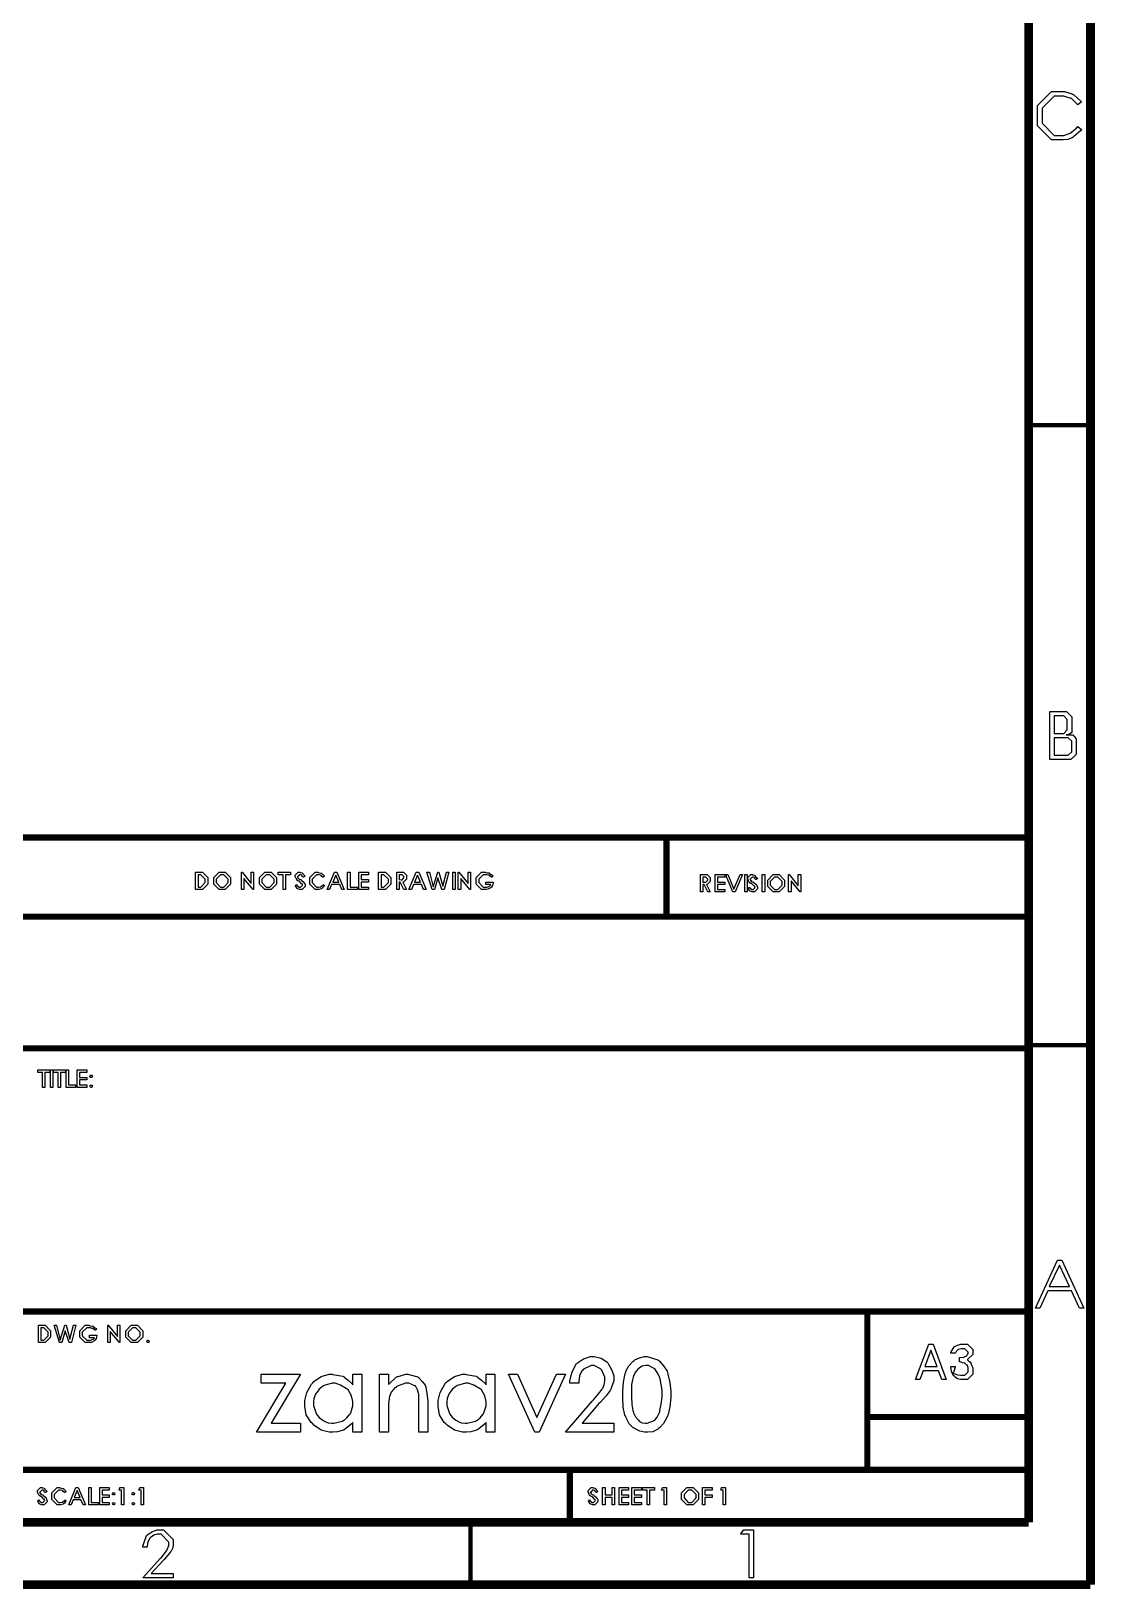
# Model space of a CAD drawing. Extents: x 0.6 to 16.4, y 0.2 to 11.5.
# Drawn here: x 12.975 to 16.351, y 0.182 to 5.128 of the extents above; entities that cross this region are included whole.
import ezdxf

# ---------------------------------------------------------------- set-up
doc = ezdxf.new("R2010")
doc.units = 0
doc.layers.get('0').update_dxf_attribs({"linetype": 'CONTINUOUS'})

msp = doc.modelspace()

# ---------------------------------------------------------------- linework, layer by layer
at = {"color": 254}
for points, const_width in [([(16.3375, 11.4958), (16.3375, 0.195856)], 0.027556), ([(16.1417, 11.2986), (16.1417, 0.393067)], 0.027556), ([(16.1417, 3.87776), (16.3375, 3.87776)], 0.013778), ([(9.05414, 2.56803), (16.1417, 2.56803)], 0.019681), ([(14.9917, 2.31668), (14.9917, 2.56803)], 0.019681), ([(16.1417, 2.31668), (12.9444, 2.31668)], 0.019681), ([(16.1417, 1.8986), (9.05414, 1.8986)], 0.019681), ([(16.1417, 1.90831), (16.3375, 1.90831)], 0.013778), ([(11.2042, 1.0625), (16.1417, 1.0625)], 0.019681), ([(15.6292, 0.559733), (15.6292, 1.0625)], 0.019681), ([(16.1417, 0.727756), (15.6292, 0.727756)], 0.019681), ([(9.05414, 0.559733), (16.1417, 0.559733)], 0.019681), ([(14.6847, 0.393067), (14.6847, 0.559733)], 0.019681), ([(16.1417, 0.393067), (0.786133, 0.393067)], 0.027556), ([(14.3694, 0.393067), (14.3694, 0.195856)], 0.013778), ([(16.3375, 0.195856), (0.590278, 0.195856)], 0.027556)]:
    msp.add_lwpolyline(points, dxfattribs=dict(at, const_width=const_width))
at = {"color": 0}
for points in [[(16.3086, 4.90386), (16.2969, 4.89475), (16.2951, 4.89703), (16.2767, 4.91422), (16.2746, 4.91536), (16.2717, 4.91601), (16.2524, 4.92253), (16.2458, 4.92253), (16.2225, 4.92253), (16.1836, 4.88368), (16.1836, 4.85981), (16.1836, 4.83637), (16.2225, 4.79753), (16.2468, 4.79753), (16.2533, 4.79753), (16.2733, 4.80447), (16.2935, 4.82069), (16.2969, 4.82531), (16.3086, 4.8164), (16.3068, 4.81342), (16.2847, 4.79357), (16.2821, 4.7921), (16.2793, 4.78999), (16.2651, 4.78472), (16.2511, 4.78364), (16.2465, 4.78364), (16.2142, 4.78364), (16.1697, 4.82813), (16.1697, 4.86089), (16.1697, 4.89193), (16.2142, 4.93642), (16.2462, 4.93642), (16.2553, 4.93642), (16.2796, 4.92919), (16.2824, 4.92774), (16.2849, 4.92589), (16.3068, 4.90647), (16.3086, 4.90386)], [(16.2083, 2.96789), (16.2349, 2.96789), (16.2611, 2.96789), (16.2778, 2.95117), (16.2778, 2.92774), (16.2778, 2.90126), (16.2681, 2.89344), (16.2607, 2.89344), (16.2819, 2.89344), (16.2917, 2.88172), (16.2917, 2.85633), (16.2917, 2.83182), (16.275, 2.81511), (16.2465, 2.81511), (16.2083, 2.81511), (16.2083, 2.96789)], [(16.2222, 2.954), (16.2222, 2.89844), (16.2299, 2.89844), (16.2529, 2.89844), (16.2639, 2.9095), (16.2639, 2.9286), (16.2639, 2.94293), (16.2529, 2.954), (16.2375, 2.954), (16.2222, 2.954)], [(16.2222, 2.88456), (16.2222, 2.829), (16.2396, 2.829), (16.2668, 2.829), (16.2778, 2.84006), (16.2778, 2.85613), (16.2778, 2.87349), (16.2668, 2.88456), (16.2297, 2.88456), (16.2222, 2.88456)], [(13.4967, 2.40278), (13.4967, 2.4579), (13.506, 2.4579), (13.5182, 2.4579), (13.5351, 2.44054), (13.5351, 2.42947), (13.5351, 2.42014), (13.5182, 2.40278), (13.5112, 2.40278), (13.4967, 2.40278)], [(13.5043, 2.4106), (13.5084, 2.4106), (13.5136, 2.4106), (13.5275, 2.42469), (13.5275, 2.42969), (13.5275, 2.43576), (13.5136, 2.44988), (13.5069, 2.44988), (13.5043, 2.44988), (13.5043, 2.4106)], [(13.5806, 2.4579), (13.591, 2.4579), (13.6079, 2.44054), (13.6079, 2.43033), (13.6079, 2.42014), (13.591, 2.40278), (13.581, 2.40278), (13.571, 2.40278), (13.5541, 2.42014), (13.5541, 2.43012), (13.5541, 2.44054), (13.571, 2.4579), (13.5806, 2.4579)], [(13.5808, 2.44988), (13.5756, 2.44988), (13.5617, 2.43576), (13.5617, 2.43012), (13.5617, 2.42469), (13.5756, 2.4106), (13.5808, 2.4106), (13.5864, 2.4106), (13.6003, 2.42469), (13.6003, 2.43033), (13.6003, 2.43576), (13.5864, 2.44988), (13.5808, 2.44988)], [(13.6425, 2.40278), (13.6425, 2.4579), (13.644, 2.4579), (13.6733, 2.4221), (13.6733, 2.4579), (13.6809, 2.4579), (13.6809, 2.40278), (13.6792, 2.40278), (13.6501, 2.43815), (13.6501, 2.40278), (13.6425, 2.40278)], [(13.7261, 2.4579), (13.7365, 2.4579), (13.7535, 2.44054), (13.7535, 2.43033), (13.7535, 2.42014), (13.7365, 2.40278), (13.7266, 2.40278), (13.7166, 2.40278), (13.6997, 2.42014), (13.6997, 2.43012), (13.6997, 2.44054), (13.7166, 2.4579), (13.7261, 2.4579)], [(13.7263, 2.44988), (13.7211, 2.44988), (13.7073, 2.43576), (13.7073, 2.43012), (13.7073, 2.42469), (13.7211, 2.4106), (13.7263, 2.4106), (13.732, 2.4106), (13.7459, 2.42469), (13.7459, 2.43033), (13.7459, 2.43576), (13.732, 2.44988), (13.7263, 2.44988)], [(13.7589, 2.44988), (13.7589, 2.4579), (13.7975, 2.4579), (13.7975, 2.44988), (13.7821, 2.44988), (13.7821, 2.40278), (13.7743, 2.40278), (13.7743, 2.44988), (13.7589, 2.44988)], [(13.8132, 2.41558), (13.8179, 2.4184), (13.8183, 2.41699), (13.8253, 2.4106), (13.8277, 2.4106), (13.8301, 2.4106), (13.8364, 2.41689), (13.8364, 2.4171), (13.8356, 2.41737), (13.8347, 2.42051), (13.8344, 2.42079), (13.8333, 2.42106), (13.826, 2.42904), (13.8249, 2.4299), (13.8232, 2.42974), (13.8177, 2.43272), (13.8165, 2.43713), (13.8162, 2.4375), (13.8154, 2.43756), (13.8132, 2.44358), (13.8132, 2.44553), (13.8132, 2.44835), (13.8225, 2.4579), (13.8279, 2.4579), (13.8286, 2.45682), (13.8353, 2.45557), (13.8359, 2.45508), (13.8358, 2.45394), (13.8388, 2.45008), (13.8433, 2.44672), (13.844, 2.44553), (13.8394, 2.44206), (13.8383, 2.44194), (13.8348, 2.44461), (13.8342, 2.44814), (13.8338, 2.44835), (13.8328, 2.44829), (13.8298, 2.44988), (13.8288, 2.44988), (13.827, 2.44988), (13.821, 2.44358), (13.821, 2.44401), (13.8206, 2.44331), (13.8202, 2.44081), (13.8216, 2.44108), (13.8216, 2.44097), (13.8213, 2.44049), (13.8216, 2.43826), (13.8241, 2.43826), (13.8244, 2.43793), (13.8242, 2.43778), (13.8253, 2.43549), (13.8304, 2.43419), (13.8314, 2.4336), (13.8323, 2.43251), (13.8409, 2.42512), (13.8414, 2.42449), (13.8417, 2.42324), (13.844, 2.41851), (13.844, 2.41689), (13.844, 2.41233), (13.8346, 2.40278), (13.829, 2.40278), (13.8268, 2.40278), (13.821, 2.40517), (13.8203, 2.4056), (13.8191, 2.40588), (13.8137, 2.41444), (13.8132, 2.41558)], [(13.9056, 2.44532), (13.9013, 2.44206), (13.9004, 2.44185), (13.8971, 2.44407), (13.895, 2.4476), (13.8943, 2.44792), (13.8936, 2.44797), (13.8878, 2.44988), (13.8858, 2.44988), (13.8809, 2.44988), (13.867, 2.43576), (13.867, 2.43033), (13.867, 2.42469), (13.8809, 2.4106), (13.8861, 2.4106), (13.887, 2.40994), (13.8935, 2.41157), (13.9001, 2.4171), (13.9013, 2.4184), (13.9056, 2.41515), (13.9043, 2.41347), (13.9, 2.40826), (13.8976, 2.40636), (13.8967, 2.40582), (13.8956, 2.40506), (13.8876, 2.40278), (13.885, 2.40278), (13.8763, 2.40278), (13.8594, 2.42014), (13.8594, 2.43056), (13.8594, 2.44054), (13.8763, 2.4579), (13.8848, 2.4579), (13.8854, 2.45688), (13.8904, 2.4554), (13.8958, 2.45518), (13.8967, 2.45464), (13.8974, 2.45329), (13.905, 2.44635), (13.9056, 2.44532)], [(13.9451, 2.4579), (13.9683, 2.40278), (13.9608, 2.40278), (13.954, 2.4184), (13.9285, 2.4184), (13.9219, 2.40278), (13.9143, 2.40278), (13.9375, 2.4579), (13.9451, 2.4579)], [(13.9413, 2.44879), (13.9319, 2.42643), (13.9508, 2.42643), (13.9413, 2.44879)], [(13.9793, 2.4579), (13.9868, 2.4579), (13.9868, 2.4106), (14.0101, 2.4106), (14.0101, 2.40278), (13.9793, 2.40278), (13.9793, 2.4579)], [(14.0149, 2.4579), (14.0457, 2.4579), (14.0457, 2.44988), (14.0225, 2.44988), (14.0225, 2.43425), (14.0457, 2.43425), (14.0457, 2.42643), (14.0225, 2.42643), (14.0225, 2.4106), (14.0457, 2.4106), (14.0457, 2.40278), (14.0149, 2.40278), (14.0149, 2.4579)], [(14.0776, 2.40278), (14.0776, 2.4579), (14.0869, 2.4579), (14.0992, 2.4579), (14.1161, 2.44054), (14.1161, 2.42947), (14.1161, 2.42014), (14.0992, 2.40278), (14.0922, 2.40278), (14.0776, 2.40278)], [(14.0853, 2.4106), (14.0893, 2.4106), (14.0946, 2.4106), (14.1085, 2.42469), (14.1085, 2.42969), (14.1085, 2.43576), (14.0946, 2.44988), (14.0878, 2.44988), (14.0853, 2.44988), (14.0853, 2.4106)], [(14.135, 2.4579), (14.1449, 2.4579), (14.1565, 2.4579), (14.1658, 2.44835), (14.1658, 2.44228), (14.1658, 2.43576), (14.1565, 2.42643), (14.1542, 2.42643), (14.1658, 2.40278), (14.1581, 2.40278), (14.1465, 2.42643), (14.1426, 2.42643), (14.1426, 2.40278), (14.135, 2.40278), (14.135, 2.4579)], [(14.1426, 2.44988), (14.1426, 2.43425), (14.1489, 2.43403), (14.1519, 2.43403), (14.1581, 2.44032), (14.1581, 2.44228), (14.1581, 2.44358), (14.1519, 2.44988), (14.1489, 2.44988), (14.1426, 2.44988)], [(14.2049, 2.4579), (14.2281, 2.40278), (14.2206, 2.40278), (14.2138, 2.4184), (14.1882, 2.4184), (14.1817, 2.40278), (14.174, 2.40278), (14.1972, 2.4579), (14.2049, 2.4579)], [(14.201, 2.44879), (14.1917, 2.42643), (14.2106, 2.42643), (14.201, 2.44879)], [(14.2311, 2.4579), (14.239, 2.4579), (14.2506, 2.41103), (14.2654, 2.4579), (14.2692, 2.4579), (14.2813, 2.41363), (14.2928, 2.4579), (14.3006, 2.4579), (14.2862, 2.40278), (14.2787, 2.40278), (14.2658, 2.43989), (14.2554, 2.40278), (14.2479, 2.40278), (14.2311, 2.4579)], [(14.3131, 2.4579), (14.3207, 2.4579), (14.3207, 2.40278), (14.3131, 2.40278), (14.3131, 2.4579)], [(14.3306, 2.40278), (14.3306, 2.4579), (14.3321, 2.4579), (14.3614, 2.4221), (14.3614, 2.4579), (14.3689, 2.4579), (14.3689, 2.40278), (14.3672, 2.40278), (14.3381, 2.43815), (14.3381, 2.40278), (14.3306, 2.40278)], [(14.4415, 2.44618), (14.4374, 2.44206), (14.4364, 2.44179), (14.4286, 2.4476), (14.4278, 2.44792), (14.4264, 2.44797), (14.4201, 2.44988), (14.4181, 2.44988), (14.4092, 2.44988), (14.3953, 2.43576), (14.3953, 2.43056), (14.3953, 2.42469), (14.4092, 2.4106), (14.4162, 2.4106), (14.4167, 2.40994), (14.4215, 2.41015), (14.4272, 2.41243), (14.4281, 2.41276), (14.4281, 2.41265), (14.4311, 2.41411), (14.4337, 2.41786), (14.4339, 2.4184), (14.4185, 2.4184), (14.4185, 2.42643), (14.4415, 2.42643), (14.441, 2.42383), (14.4389, 2.41547), (14.4357, 2.41015), (14.4346, 2.40907), (14.4322, 2.4075), (14.4247, 2.4036), (14.4182, 2.40278), (14.4161, 2.40278), (14.4046, 2.40278), (14.3876, 2.42014), (14.3876, 2.43033), (14.3876, 2.44054), (14.4046, 2.4579), (14.4169, 2.4579), (14.4172, 2.45697), (14.4224, 2.45551), (14.4288, 2.45557), (14.4297, 2.45508), (14.43, 2.45372), (14.4346, 2.45014), (14.4404, 2.44721), (14.4415, 2.44618)], [(15.0993, 2.45008), (15.109, 2.45008), (15.1208, 2.45008), (15.1299, 2.44054), (15.1299, 2.43446), (15.1299, 2.42796), (15.1208, 2.41863), (15.1183, 2.41863), (15.1299, 2.39497), (15.1222, 2.39497), (15.1108, 2.41863), (15.1069, 2.41863), (15.1069, 2.39497), (15.0993, 2.39497), (15.0993, 2.45008)], [(15.1069, 2.44206), (15.1069, 2.42643), (15.1132, 2.42622), (15.1163, 2.42622), (15.1222, 2.43251), (15.1222, 2.43446), (15.1222, 2.43576), (15.1163, 2.44206), (15.1133, 2.44206), (15.1069, 2.44206)], [(15.1457, 2.45008), (15.1762, 2.45008), (15.1762, 2.44206), (15.1533, 2.44206), (15.1533, 2.42643), (15.1762, 2.42643), (15.1762, 2.41863), (15.1533, 2.41863), (15.1533, 2.40278), (15.1762, 2.40278), (15.1762, 2.39497), (15.1457, 2.39497), (15.1457, 2.45008)], [(15.179, 2.45008), (15.1867, 2.45008), (15.2057, 2.40365), (15.225, 2.45008), (15.2324, 2.45008), (15.2096, 2.39497), (15.2021, 2.39497), (15.179, 2.45008)], [(15.2403, 2.45008), (15.2479, 2.45008), (15.2479, 2.39497), (15.2403, 2.39497), (15.2403, 2.45008)], [(15.25, 2.40776), (15.2547, 2.4106), (15.255, 2.40918), (15.2619, 2.40278), (15.2643, 2.40278), (15.2668, 2.40278), (15.2729, 2.40907), (15.2729, 2.40929), (15.2722, 2.40956), (15.2714, 2.41271), (15.271, 2.41297), (15.27, 2.41325), (15.2626, 2.42122), (15.2614, 2.4221), (15.2597, 2.42193), (15.2544, 2.42492), (15.2532, 2.42931), (15.2529, 2.42969), (15.2522, 2.42974), (15.25, 2.43576), (15.25, 2.43772), (15.25, 2.44054), (15.259, 2.45008), (15.2647, 2.45008), (15.2653, 2.449), (15.2718, 2.44775), (15.2725, 2.44726), (15.2724, 2.44607), (15.2753, 2.44228), (15.2799, 2.43892), (15.2806, 2.43772), (15.276, 2.43425), (15.2749, 2.43414), (15.2714, 2.43679), (15.2707, 2.44032), (15.2703, 2.44054), (15.2694, 2.44049), (15.2664, 2.44206), (15.2654, 2.44206), (15.2636, 2.44206), (15.2575, 2.43576), (15.2575, 2.43619), (15.2572, 2.43549), (15.2567, 2.433), (15.2582, 2.43326), (15.2582, 2.43317), (15.2579, 2.43267), (15.2583, 2.43044), (15.2607, 2.43044), (15.261, 2.43012), (15.2608, 2.42996), (15.2619, 2.42768), (15.2671, 2.42638), (15.2682, 2.42578), (15.269, 2.42469), (15.2775, 2.41732), (15.2779, 2.41667), (15.2783, 2.41542), (15.2806, 2.41069), (15.2806, 2.40907), (15.2806, 2.40451), (15.2713, 2.39497), (15.2658, 2.39497), (15.2636, 2.39497), (15.2578, 2.39735), (15.2571, 2.39779), (15.2558, 2.39806), (15.2506, 2.40662), (15.25, 2.40776)], [(15.2957, 2.45008), (15.3032, 2.45008), (15.3032, 2.39497), (15.2957, 2.39497), (15.2957, 2.45008)], [(15.3393, 2.45008), (15.3496, 2.45008), (15.3663, 2.43272), (15.3663, 2.42253), (15.3663, 2.41233), (15.3496, 2.39497), (15.3397, 2.39497), (15.3299, 2.39497), (15.3129, 2.41233), (15.3129, 2.42231), (15.3129, 2.43272), (15.3299, 2.45008), (15.3393, 2.45008)], [(15.3396, 2.44206), (15.3343, 2.44206), (15.3204, 2.42796), (15.3204, 2.42231), (15.3204, 2.41689), (15.3343, 2.40278), (15.3396, 2.40278), (15.345, 2.40278), (15.3586, 2.41689), (15.3586, 2.42253), (15.3586, 2.42796), (15.345, 2.44206), (15.3396, 2.44206)], [(15.3793, 2.39497), (15.3793, 2.45008), (15.3808, 2.45008), (15.41, 2.41428), (15.41, 2.45008), (15.4175, 2.45008), (15.4175, 2.39497), (15.4158, 2.39497), (15.3869, 2.43033), (15.3869, 2.39497), (15.3793, 2.39497)], [(12.9957, 1.82167), (12.9957, 1.82969), (13.0337, 1.82969), (13.0337, 1.82167), (13.0185, 1.82167), (13.0185, 1.77458), (13.0109, 1.77458), (13.0109, 1.82167), (12.9957, 1.82167)], [(13.0357, 1.82969), (13.0433, 1.82969), (13.0433, 1.77458), (13.0357, 1.77458), (13.0357, 1.82969)], [(13.0454, 1.82167), (13.0454, 1.82969), (13.0833, 1.82969), (13.0833, 1.82167), (13.0681, 1.82167), (13.0681, 1.77458), (13.0605, 1.77458), (13.0605, 1.82167), (13.0454, 1.82167)], [(13.0854, 1.82969), (13.093, 1.82969), (13.093, 1.78239), (13.1158, 1.78239), (13.1158, 1.77458), (13.0854, 1.77458), (13.0854, 1.82969)], [(13.1206, 1.82969), (13.1509, 1.82969), (13.1509, 1.82167), (13.1282, 1.82167), (13.1282, 1.80604), (13.1509, 1.80604), (13.1509, 1.79824), (13.1282, 1.79824), (13.1282, 1.78239), (13.1509, 1.78239), (13.1509, 1.77458), (13.1206, 1.77458), (13.1206, 1.82969)], [(13.1653, 1.81386), (13.165, 1.81358), (13.1652, 1.81213), (13.1676, 1.81278), (13.1679, 1.81256), (13.1679, 1.8119), (13.1689, 1.81044), (13.1689, 1.80994), (13.1688, 1.80925), (13.168, 1.80735), (13.1679, 1.80713), (13.1677, 1.80669), (13.1658, 1.80604), (13.1653, 1.80604), (13.1645, 1.80587), (13.1622, 1.80587), (13.1625, 1.80701), (13.1624, 1.80713), (13.162, 1.80707), (13.1605, 1.80789), (13.1613, 1.80946), (13.1613, 1.80994), (13.1612, 1.80994), (13.1606, 1.81044), (13.1622, 1.81239), (13.1624, 1.81256), (13.1624, 1.81256), (13.1625, 1.81228), (13.1646, 1.81386), (13.1653, 1.81386)], [(13.1653, 1.78239), (13.1651, 1.78228), (13.1652, 1.78108), (13.1676, 1.78131), (13.1679, 1.78108), (13.168, 1.78043), (13.1689, 1.77897), (13.1689, 1.77849), (13.1688, 1.77794), (13.168, 1.77587), (13.1679, 1.77567), (13.1676, 1.77539), (13.1658, 1.77458), (13.1653, 1.77458), (13.1646, 1.77458), (13.1626, 1.7755), (13.1624, 1.77567), (13.1621, 1.77572), (13.1613, 1.77783), (13.1613, 1.77849), (13.1613, 1.77849), (13.1622, 1.78093), (13.1624, 1.78108), (13.1624, 1.78108), (13.1625, 1.78125), (13.1646, 1.78239), (13.1653, 1.78239)], [(16.2465, 1.2258), (16.316, 1.07302), (16.3021, 1.07302), (16.2768, 1.12858), (16.2024, 1.12858), (16.1771, 1.07302), (16.1632, 1.07302), (16.2326, 1.2258), (16.2465, 1.2258)], [(16.2396, 1.21039), (16.2068, 1.14247), (16.2706, 1.14247), (16.2396, 1.21039)], [(12.9979, 0.963976), (12.9979, 1.0191), (13.0074, 1.0191), (13.0196, 1.0191), (13.0365, 1.00174), (13.0365, 0.990668), (13.0365, 0.981338), (13.0196, 0.963976), (13.0126, 0.963976), (12.9979, 0.963976)], [(13.0057, 0.971789), (13.0098, 0.971789), (13.015, 0.971789), (13.0287, 0.985894), (13.0287, 0.990886), (13.0287, 0.996963), (13.015, 1.01107), (13.0083, 1.01107), (13.0057, 1.01107), (13.0057, 0.971789)], [(13.0476, 1.0191), (13.0552, 1.0191), (13.0669, 0.972222), (13.0817, 1.0191), (13.0856, 1.0191), (13.0978, 0.974826), (13.1093, 1.0191), (13.1169, 1.0191), (13.1028, 0.963976), (13.0949, 0.963976), (13.0824, 1.00108), (13.0719, 0.963976), (13.0641, 0.963976), (13.0476, 1.0191)], [(13.1833, 1.00738), (13.1789, 1.00326), (13.1781, 1.00298), (13.1705, 1.00879), (13.1696, 1.00912), (13.1682, 1.00917), (13.1619, 1.01107), (13.1598, 1.01107), (13.1509, 1.01107), (13.137, 0.996963), (13.137, 0.991754), (13.137, 0.985894), (13.1509, 0.971789), (13.1579, 0.971789), (13.1584, 0.971137), (13.1634, 0.971354), (13.169, 0.973633), (13.1698, 0.973958), (13.1698, 0.973904), (13.1727, 0.975315), (13.1753, 0.979058), (13.1755, 0.979601), (13.16, 0.979601), (13.16, 0.987631), (13.1833, 0.987631), (13.1827, 0.985026), (13.1806, 0.976671), (13.1773, 0.971354), (13.1761, 0.970269), (13.1739, 0.968696), (13.1666, 0.964789), (13.16, 0.963976), (13.1579, 0.963976), (13.1464, 0.963976), (13.1292, 0.981338), (13.1292, 0.991536), (13.1292, 1.00174), (13.1464, 1.0191), (13.1587, 1.0191), (13.159, 1.01823), (13.1641, 1.01671), (13.1705, 1.01676), (13.1716, 1.01628), (13.1719, 1.01492), (13.1764, 1.01134), (13.1823, 1.00841), (13.1833, 1.00738)], [(13.2178, 0.963976), (13.2178, 1.0191), (13.2195, 1.0191), (13.2486, 0.98329), (13.2486, 1.0191), (13.2564, 1.0191), (13.2564, 0.963976), (13.2547, 0.963976), (13.2256, 0.999349), (13.2256, 0.963976), (13.2178, 0.963976)], [(13.3015, 1.0191), (13.3119, 1.0191), (13.3288, 1.00174), (13.3288, 0.991536), (13.3288, 0.981338), (13.3119, 0.963976), (13.3019, 0.963976), (13.2919, 0.963976), (13.2748, 0.981338), (13.2748, 0.991319), (13.2748, 1.00174), (13.2919, 1.0191), (13.3015, 1.0191)], [(13.3017, 1.01107), (13.2965, 1.01107), (13.2826, 0.996963), (13.2826, 0.991319), (13.2826, 0.985894), (13.2965, 0.971789), (13.3017, 0.971789), (13.3073, 0.971789), (13.321, 0.985894), (13.321, 0.991536), (13.321, 0.996963), (13.3073, 1.01107), (13.3017, 1.01107)], [(13.3457, 0.971789), (13.3455, 0.971679), (13.3456, 0.970486), (13.348, 0.970703), (13.3482, 0.970486), (13.3484, 0.969835), (13.3496, 0.968371), (13.3496, 0.967882), (13.3494, 0.967339), (13.3485, 0.965278), (13.3482, 0.965061), (13.348, 0.964789), (13.3462, 0.963976), (13.3457, 0.963976), (13.3449, 0.963976), (13.343, 0.964899), (13.3428, 0.965061), (13.3424, 0.965115), (13.3417, 0.967231), (13.3417, 0.967882), (13.3417, 0.967882), (13.3426, 0.970324), (13.3428, 0.970486), (13.3428, 0.970486), (13.343, 0.970649), (13.345, 0.971789), (13.3457, 0.971789)], [(15.8379, 0.958768), (15.8796, 0.846354), (15.8658, 0.846354), (15.8554, 0.874349), (15.8064, 0.874349), (15.796, 0.846354), (15.7824, 0.846354), (15.824, 0.958768), (15.8379, 0.958768)], [(15.831, 0.940321), (15.8117, 0.888456), (15.8503, 0.888456), (15.831, 0.940321)], [(15.9079, 0.930556), (15.894, 0.930556), (15.8946, 0.932781), (15.905, 0.950196), (15.9067, 0.951389), (15.9072, 0.951986), (15.9154, 0.955946), (15.9257, 0.958768), (15.9292, 0.958768), (15.9468, 0.958768), (15.9635, 0.94184), (15.9635, 0.931858), (15.9635, 0.92654), (15.9496, 0.911947), (15.9468, 0.91059), (15.9469, 0.909343), (15.9514, 0.905544), (15.9568, 0.902289), (15.9576, 0.901258), (15.9579, 0.898708), (15.961, 0.890408), (15.9635, 0.883897), (15.9635, 0.881728), (15.9635, 0.863282), (15.9468, 0.846354), (15.9281, 0.846354), (15.9249, 0.846354), (15.915, 0.849012), (15.9072, 0.855251), (15.9057, 0.856987), (15.9033, 0.85791), (15.8968, 0.868978), (15.8944, 0.885037), (15.894, 0.888456), (15.9079, 0.888456), (15.9082, 0.886068), (15.9021, 0.869303), (15.9006, 0.868272), (15.9032, 0.866319), (15.9162, 0.861436), (15.9253, 0.86046), (15.9283, 0.86046), (15.9385, 0.86046), (15.9496, 0.871528), (15.9496, 0.881511), (15.9496, 0.884169), (15.9469, 0.891331), (15.9464, 0.892144), (15.945, 0.892632), (15.939, 0.899143), (15.9381, 0.899522), (15.9369, 0.898981), (15.9311, 0.900065), (15.9236, 0.902453), (15.9218, 0.902561), (15.9218, 0.916667), (15.9232, 0.916613), (15.9357, 0.918294), (15.9368, 0.918619), (15.9378, 0.918782), (15.946, 0.92334), (15.9465, 0.923828), (15.9465, 0.923828), (15.9474, 0.926161), (15.9496, 0.929633), (15.9496, 0.930772), (15.9496, 0.933594), (15.9385, 0.944661), (15.9292, 0.944661), (15.9274, 0.944607), (15.9176, 0.941949), (15.9168, 0.941407), (15.9153, 0.94005), (15.9108, 0.93571), (15.9085, 0.931858), (15.9079, 0.930556)], [(14.7128, 0.835124), (14.685, 0.835124), (14.6851, 0.841092), (14.6907, 0.868544), (14.7029, 0.892144), (14.7062, 0.896104), (14.709, 0.899414), (14.7283, 0.912978), (14.7499, 0.919976), (14.7571, 0.919976), (14.7618, 0.91965), (14.7838, 0.914387), (14.8024, 0.903157), (14.8054, 0.899794), (14.8078, 0.895454), (14.8181, 0.876247), (14.8239, 0.858128), (14.8239, 0.852051), (14.8239, 0.843044), (14.816, 0.818847), (14.8143, 0.816026), (14.8124, 0.812283), (14.7996, 0.79476), (14.7817, 0.775228), (14.7771, 0.770454), (14.7235, 0.707736), (14.8239, 0.707736), (14.8239, 0.679525), (14.6711, 0.679525), (14.7551, 0.777615), (14.7593, 0.782118), (14.7761, 0.801324), (14.7869, 0.816026), (14.7883, 0.818197), (14.789, 0.819336), (14.7933, 0.830296), (14.7961, 0.842393), (14.7961, 0.846408), (14.7961, 0.854383), (14.7864, 0.876085), (14.7844, 0.87831), (14.7822, 0.880208), (14.7624, 0.891764), (14.7557, 0.891764), (14.7526, 0.891439), (14.7282, 0.879286), (14.7263, 0.87679), (14.7232, 0.874132), (14.7153, 0.858669), (14.7131, 0.839626), (14.7128, 0.835124)], [(14.8524, 0.79975), (14.8524, 0.809517), (14.8547, 0.838813), (14.8603, 0.865722), (14.8619, 0.869846), (14.8626, 0.873156), (14.8722, 0.890354), (14.886, 0.905111), (14.8889, 0.907172), (14.891, 0.908854), (14.906, 0.916124), (14.9221, 0.919976), (14.9275, 0.919976), (14.9306, 0.91965), (14.964, 0.909343), (14.9669, 0.907172), (14.9696, 0.904622), (14.9822, 0.890462), (14.9931, 0.872885), (14.9947, 0.868544), (14.9961, 0.863607), (15.0021, 0.837511), (15.0051, 0.80919), (15.0051, 0.79975), (15.0051, 0.789768), (15.0025, 0.759819), (14.9967, 0.735243), (14.995, 0.730957), (14.9929, 0.725911), (14.9825, 0.707465), (14.9701, 0.694715), (14.9672, 0.692546), (14.9639, 0.68929), (14.9479, 0.681153), (14.9325, 0.679525), (14.9275, 0.679525), (14.9222, 0.679525), (14.9064, 0.682671), (14.8917, 0.69005), (14.8889, 0.692111), (14.8853, 0.693197), (14.8725, 0.706218), (14.8636, 0.725532), (14.8619, 0.729656), (14.8596, 0.733128), (14.8536, 0.758626), (14.8524, 0.789497), (14.8524, 0.79975)], [(14.8801, 0.79975), (14.8801, 0.791558), (14.8817, 0.766982), (14.885, 0.748372), (14.886, 0.745281), (14.8865, 0.741374), (14.8926, 0.72781), (14.9017, 0.718913), (14.9036, 0.717285), (14.9047, 0.714899), (14.9144, 0.708876), (14.9249, 0.707736), (14.9283, 0.707736), (14.93, 0.707736), (14.9507, 0.715549), (14.9526, 0.717068), (14.9543, 0.717828), (14.9624, 0.727485), (14.969, 0.741971), (14.97, 0.745063), (14.9707, 0.747993), (14.9747, 0.768772), (14.9774, 0.792046), (14.9774, 0.79975), (14.9774, 0.812879), (14.9719, 0.848904), (14.9708, 0.852268), (14.9692, 0.855197), (14.9621, 0.869194), (14.9546, 0.880643), (14.9526, 0.882215), (14.9504, 0.883137), (14.9339, 0.891764), (14.9283, 0.891764), (14.9256, 0.891439), (14.9147, 0.888889), (14.9056, 0.883843), (14.9036, 0.882215), (14.9008, 0.879937), (14.8922, 0.869412), (14.8869, 0.857314), (14.886, 0.854221), (14.8846, 0.850532), (14.8808, 0.830513), (14.8801, 0.807454), (14.8801, 0.79975)], [(13.7043, 0.863336), (13.8293, 0.863336), (13.7366, 0.707736), (13.8293, 0.707736), (13.8293, 0.679525), (13.6904, 0.679525), (13.783, 0.835124), (13.7043, 0.835124), (13.7043, 0.863336)], [(14.0239, 0.863336), (14.0239, 0.679525), (13.9961, 0.679525), (13.9961, 0.710558), (13.9937, 0.707357), (13.9685, 0.687175), (13.9657, 0.686035), (13.9619, 0.684407), (13.9467, 0.680339), (13.9335, 0.679525), (13.929, 0.679525), (13.9207, 0.679525), (13.8957, 0.686253), (13.8724, 0.701986), (13.8683, 0.706435), (13.8632, 0.709853), (13.8481, 0.734646), (13.8433, 0.762642), (13.8433, 0.771972), (13.8433, 0.780436), (13.8496, 0.805826), (13.8643, 0.831976), (13.8685, 0.836426), (13.8717, 0.840603), (13.895, 0.856119), (13.921, 0.863336), (13.9297, 0.863336), (13.9328, 0.863064), (13.964, 0.857368), (13.9668, 0.856174), (13.9685, 0.854221), (13.981, 0.844997), (13.994, 0.833496), (13.9961, 0.83035), (13.9961, 0.863336), (14.0239, 0.863336)], [(14.0807, 0.863336), (14.1085, 0.863336), (14.1085, 0.831218), (14.1106, 0.833225), (14.1344, 0.855306), (14.1371, 0.856392), (14.1396, 0.856717), (14.1635, 0.863336), (14.1714, 0.863336), (14.1739, 0.863064), (14.2024, 0.854872), (14.2049, 0.853136), (14.2061, 0.850911), (14.216, 0.84044), (14.2253, 0.828722), (14.2265, 0.825792), (14.2271, 0.822319), (14.2308, 0.802681), (14.2335, 0.779514), (14.2335, 0.771756), (14.2335, 0.679525), (14.2057, 0.679525), (14.2057, 0.761339), (14.2057, 0.767144), (14.2056, 0.784451), (14.2053, 0.799208), (14.2053, 0.800836), (14.204, 0.802843), (14.2006, 0.814561), (14.196, 0.825032), (14.1942, 0.826443), (14.1922, 0.827257), (14.1731, 0.835124), (14.1667, 0.835124), (14.1632, 0.834907), (14.1344, 0.82411), (14.1319, 0.821886), (14.1285, 0.81939), (14.1178, 0.80664), (14.1124, 0.792372), (14.1115, 0.789117), (14.1107, 0.785969), (14.1089, 0.769532), (14.1085, 0.74924), (14.1085, 0.742458), (14.1085, 0.679525), (14.0807, 0.679525), (14.0807, 0.863336)], [(14.4469, 0.863336), (14.4469, 0.679525), (14.4192, 0.679525), (14.4192, 0.710558), (14.4169, 0.707357), (14.3917, 0.687175), (14.3887, 0.686035), (14.385, 0.684407), (14.3699, 0.680339), (14.3565, 0.679525), (14.3521, 0.679525), (14.3438, 0.679525), (14.3187, 0.686253), (14.2956, 0.701986), (14.2914, 0.706435), (14.2862, 0.709853), (14.2713, 0.734646), (14.2664, 0.762642), (14.2664, 0.771972), (14.2664, 0.780436), (14.2726, 0.805826), (14.2874, 0.831976), (14.2915, 0.836426), (14.2949, 0.840603), (14.3181, 0.856119), (14.344, 0.863336), (14.3528, 0.863336), (14.356, 0.863064), (14.3871, 0.857368), (14.3899, 0.856174), (14.3917, 0.854221), (14.404, 0.844997), (14.4171, 0.833496), (14.4192, 0.83035), (14.4192, 0.863336), (14.4469, 0.863336)], [(14.4899, 0.863336), (14.5181, 0.863336), (14.5801, 0.7264), (14.6422, 0.863336), (14.6704, 0.863336), (14.5871, 0.679525), (14.5732, 0.679525), (14.4899, 0.863336)], [(13.9336, 0.835124), (13.9301, 0.834907), (13.9047, 0.828288), (13.9024, 0.826878), (13.8996, 0.824815), (13.889, 0.81581), (13.881, 0.80599), (13.8796, 0.80344), (13.8774, 0.799914), (13.8721, 0.786458), (13.8711, 0.775444), (13.8711, 0.771756), (13.8711, 0.763781), (13.8782, 0.742404), (13.8796, 0.739854), (13.8803, 0.736925), (13.8886, 0.725749), (13.9001, 0.717611), (13.9025, 0.7162), (13.9047, 0.714085), (13.9171, 0.708768), (13.9294, 0.707736), (13.9336, 0.707736), (13.9358, 0.707736), (13.9625, 0.714789), (13.965, 0.7162), (13.9667, 0.716906), (13.9769, 0.724989), (13.9867, 0.736436), (13.9881, 0.738769), (13.9889, 0.740886), (13.9961, 0.763564), (13.9961, 0.771104), (13.9961, 0.777126), (13.9915, 0.795139), (13.9811, 0.813639), (13.9781, 0.816678), (13.9742, 0.818739), (13.9567, 0.828993), (13.9393, 0.835124), (13.9336, 0.835124)], [(14.3567, 0.835124), (14.3532, 0.834907), (14.3278, 0.828288), (14.3254, 0.826878), (14.3226, 0.824815), (14.3121, 0.81581), (14.304, 0.80599), (14.3026, 0.80344), (14.3006, 0.799914), (14.2951, 0.786458), (14.2942, 0.775444), (14.2942, 0.771756), (14.2942, 0.763781), (14.3012, 0.742404), (14.3026, 0.739854), (14.3033, 0.736925), (14.3117, 0.725749), (14.3232, 0.717611), (14.3257, 0.7162), (14.3278, 0.714085), (14.3401, 0.708768), (14.3525, 0.707736), (14.3567, 0.707736), (14.3589, 0.707736), (14.3857, 0.714789), (14.3882, 0.7162), (14.3897, 0.716906), (14.4, 0.724989), (14.4097, 0.736436), (14.4111, 0.738769), (14.4119, 0.740886), (14.4192, 0.763564), (14.4192, 0.771104), (14.4192, 0.777126), (14.4146, 0.795139), (14.4042, 0.813639), (14.4011, 0.816678), (14.3974, 0.818739), (14.3797, 0.828993), (14.3624, 0.835124), (14.3567, 0.835124)], [(12.995, 0.461589), (12.9998, 0.46441), (13.0001, 0.462999), (13.0068, 0.456597), (13.0091, 0.456597), (13.0117, 0.456597), (13.0176, 0.46289), (13.0176, 0.463108), (13.0169, 0.463379), (13.0161, 0.466525), (13.0158, 0.466797), (13.0148, 0.467068), (13.0076, 0.475043), (13.0065, 0.475911), (13.0048, 0.475749), (12.9995, 0.478733), (12.9983, 0.483128), (12.998, 0.483507), (12.9973, 0.483561), (12.995, 0.489583), (12.995, 0.491536), (12.995, 0.494358), (13.0041, 0.503907), (13.0096, 0.503907), (13.0101, 0.502821), (13.0167, 0.501574), (13.0174, 0.501085), (13.0173, 0.499946), (13.0201, 0.496094), (13.0245, 0.492731), (13.0252, 0.491536), (13.0206, 0.488064), (13.0196, 0.487956), (13.0162, 0.490614), (13.0156, 0.49414), (13.0152, 0.494358), (13.0143, 0.494303), (13.0113, 0.495876), (13.0104, 0.495876), (13.0085, 0.495876), (13.0026, 0.489583), (13.0026, 0.490018), (13.0022, 0.489312), (13.0018, 0.486817), (13.0032, 0.487088), (13.0033, 0.486979), (13.0029, 0.48649), (13.0032, 0.484267), (13.0057, 0.484267), (13.0061, 0.483942), (13.0059, 0.483778), (13.0068, 0.4815), (13.012, 0.480197), (13.013, 0.479601), (13.0138, 0.478515), (13.0221, 0.471138), (13.0226, 0.470486), (13.0221, 0.469618), (13.0228, 0.465767), (13.0252, 0.46365), (13.0252, 0.46289), (13.0252, 0.458333), (13.0161, 0.448785), (13.0106, 0.448785), (13.0085, 0.448785), (13.0026, 0.451172), (13.002, 0.451606), (13.0008, 0.451878), (12.9956, 0.460449), (12.995, 0.461589)], [(13.0853, 0.491319), (13.0812, 0.488064), (13.0804, 0.487847), (13.0772, 0.490072), (13.0751, 0.493599), (13.0745, 0.493924), (13.0738, 0.493978), (13.0679, 0.495876), (13.066, 0.495876), (13.0612, 0.495876), (13.0478, 0.481771), (13.0478, 0.476346), (13.0478, 0.470703), (13.0612, 0.456597), (13.0663, 0.456597), (13.0672, 0.455946), (13.0737, 0.457574), (13.0802, 0.463108), (13.0812, 0.46441), (13.0853, 0.461154), (13.0841, 0.459418), (13.0802, 0.454264), (13.0778, 0.452365), (13.0769, 0.451824), (13.0758, 0.451064), (13.0678, 0.448785), (13.0652, 0.448785), (13.0567, 0.448785), (13.0402, 0.466146), (13.0402, 0.476563), (13.0402, 0.486546), (13.0567, 0.503907), (13.0652, 0.503907), (13.0658, 0.502875), (13.0707, 0.501411), (13.076, 0.501193), (13.0769, 0.500651), (13.0775, 0.499294), (13.0848, 0.49235), (13.0853, 0.491319)], [(13.1241, 0.503907), (13.1467, 0.448785), (13.1393, 0.448785), (13.1328, 0.46441), (13.1079, 0.46441), (13.1013, 0.448785), (13.094, 0.448785), (13.1165, 0.503907), (13.1241, 0.503907)], [(13.1204, 0.494792), (13.1111, 0.472439), (13.1298, 0.472439), (13.1204, 0.494792)], [(13.1574, 0.503907), (13.165, 0.503907), (13.165, 0.456597), (13.1876, 0.456597), (13.1876, 0.448785), (13.1574, 0.448785), (13.1574, 0.503907)], [(13.1923, 0.503907), (13.2225, 0.503907), (13.2225, 0.495876), (13.1999, 0.495876), (13.1999, 0.480251), (13.2225, 0.480251), (13.2225, 0.472439), (13.1999, 0.472439), (13.1999, 0.456597), (13.2225, 0.456597), (13.2225, 0.448785), (13.1923, 0.448785), (13.1923, 0.503907)], [(13.2565, 0.503907), (13.2687, 0.503907), (13.2687, 0.448785), (13.2613, 0.448785), (13.2613, 0.495876), (13.2537, 0.495876), (13.2565, 0.503907)], [(13.3192, 0.503907), (13.3314, 0.503907), (13.3314, 0.448785), (13.324, 0.448785), (13.324, 0.495876), (13.3164, 0.495876), (13.3192, 0.503907)], [(14.7432, 0.461589), (14.7481, 0.46441), (14.7483, 0.462999), (14.7553, 0.456597), (14.7575, 0.456597), (14.7599, 0.456597), (14.766, 0.46289), (14.766, 0.463108), (14.7653, 0.463379), (14.7644, 0.466525), (14.764, 0.466797), (14.7631, 0.467068), (14.7558, 0.475043), (14.7547, 0.475911), (14.7531, 0.475749), (14.7476, 0.478733), (14.7465, 0.483128), (14.7462, 0.483507), (14.7456, 0.483561), (14.7432, 0.489583), (14.7432, 0.491536), (14.7432, 0.494358), (14.7524, 0.503907), (14.7578, 0.503907), (14.7585, 0.502821), (14.7651, 0.501574), (14.7658, 0.501085), (14.7657, 0.499946), (14.7685, 0.496094), (14.7729, 0.492731), (14.7736, 0.491536), (14.7693, 0.488064), (14.7682, 0.487956), (14.7646, 0.490614), (14.764, 0.49414), (14.7636, 0.494358), (14.7626, 0.494303), (14.7596, 0.495876), (14.7586, 0.495876), (14.7569, 0.495876), (14.7508, 0.489583), (14.7508, 0.490018), (14.7504, 0.489312), (14.75, 0.486817), (14.7514, 0.487088), (14.7515, 0.486979), (14.7512, 0.48649), (14.7515, 0.484267), (14.754, 0.484267), (14.7543, 0.483942), (14.754, 0.483778), (14.7551, 0.4815), (14.7603, 0.480197), (14.7613, 0.479601), (14.7621, 0.478515), (14.7706, 0.471138), (14.771, 0.470486), (14.7714, 0.469239), (14.7736, 0.464518), (14.7736, 0.46289), (14.7736, 0.458333), (14.7644, 0.448785), (14.7589, 0.448785), (14.7567, 0.448785), (14.7508, 0.451172), (14.7501, 0.451606), (14.749, 0.451878), (14.7438, 0.460449), (14.7432, 0.461589)], [(14.7888, 0.503907), (14.7964, 0.503907), (14.7964, 0.480251), (14.8192, 0.480251), (14.8192, 0.503907), (14.8269, 0.503907), (14.8269, 0.448785), (14.8192, 0.448785), (14.8192, 0.472439), (14.7964, 0.472439), (14.7964, 0.448785), (14.7888, 0.448785), (14.7888, 0.503907)], [(14.8408, 0.503907), (14.8712, 0.503907), (14.8712, 0.495876), (14.8485, 0.495876), (14.8485, 0.480251), (14.8712, 0.480251), (14.8712, 0.472439), (14.8485, 0.472439), (14.8485, 0.456597), (14.8712, 0.456597), (14.8712, 0.448785), (14.8408, 0.448785), (14.8408, 0.503907)], [(14.8817, 0.503907), (14.9121, 0.503907), (14.9121, 0.495876), (14.8893, 0.495876), (14.8893, 0.480251), (14.9121, 0.480251), (14.9121, 0.472439), (14.8893, 0.472439), (14.8893, 0.456597), (14.9121, 0.456597), (14.9121, 0.448785), (14.8817, 0.448785), (14.8817, 0.503907)], [(14.915, 0.495876), (14.915, 0.503907), (14.9529, 0.503907), (14.9529, 0.495876), (14.9378, 0.495876), (14.9378, 0.448785), (14.9301, 0.448785), (14.9301, 0.495876), (14.915, 0.495876)], [(14.9789, 0.503907), (14.9914, 0.503907), (14.9914, 0.448785), (14.9837, 0.448785), (14.9837, 0.495876), (14.9761, 0.495876), (14.9789, 0.503907)], [(15.0657, 0.503907), (15.0758, 0.503907), (15.0928, 0.486546), (15.0928, 0.476346), (15.0928, 0.466146), (15.0758, 0.448785), (15.0661, 0.448785), (15.0561, 0.448785), (15.0394, 0.466146), (15.0394, 0.476129), (15.0394, 0.486546), (15.0561, 0.503907), (15.0657, 0.503907)], [(15.066, 0.495876), (15.0607, 0.495876), (15.0471, 0.481771), (15.0471, 0.476129), (15.0471, 0.470703), (15.0607, 0.456597), (15.066, 0.456597), (15.0715, 0.456597), (15.0853, 0.470703), (15.0853, 0.476346), (15.0853, 0.481771), (15.0715, 0.495876), (15.066, 0.495876)], [(15.1057, 0.503907), (15.1361, 0.503907), (15.1361, 0.495876), (15.1133, 0.495876), (15.1133, 0.480251), (15.1361, 0.480251), (15.1361, 0.472439), (15.1133, 0.472439), (15.1133, 0.448785), (15.1057, 0.448785), (15.1057, 0.503907)], [(15.1665, 0.503907), (15.1789, 0.503907), (15.1789, 0.448785), (15.1714, 0.448785), (15.1714, 0.495876), (15.1638, 0.495876), (15.1665, 0.503907)], [(13.2365, 0.488064), (13.2363, 0.487793), (13.2364, 0.486328), (13.2389, 0.486979), (13.2391, 0.486763), (13.2392, 0.486111), (13.2404, 0.484646), (13.2404, 0.484158), (13.2403, 0.483453), (13.2393, 0.481554), (13.2391, 0.481337), (13.2389, 0.480903), (13.2371, 0.480251), (13.2365, 0.480251), (13.2358, 0.480089), (13.2336, 0.480089), (13.234, 0.481228), (13.2339, 0.481337), (13.2335, 0.481282), (13.2319, 0.482096), (13.2328, 0.483669), (13.2328, 0.484158), (13.2327, 0.484158), (13.2321, 0.484646), (13.2337, 0.4866), (13.2339, 0.486763), (13.2338, 0.486763), (13.2339, 0.48649), (13.2358, 0.488064), (13.2365, 0.488064)], [(13.2365, 0.456597), (13.2363, 0.456489), (13.2364, 0.455296), (13.2389, 0.455513), (13.2391, 0.455296), (13.2393, 0.454644), (13.2404, 0.453179), (13.2404, 0.452692), (13.2403, 0.452149), (13.2393, 0.450087), (13.2391, 0.449869), (13.2389, 0.449599), (13.2371, 0.448785), (13.2365, 0.448785), (13.2358, 0.448785), (13.2341, 0.449707), (13.2339, 0.449869), (13.2335, 0.449924), (13.2328, 0.45204), (13.2328, 0.452692), (13.2328, 0.452692), (13.2337, 0.455132), (13.2339, 0.455296), (13.2339, 0.455296), (13.2339, 0.455458), (13.2358, 0.456597), (13.2365, 0.456597)], [(13.2992, 0.488064), (13.299, 0.487793), (13.2992, 0.486328), (13.3016, 0.486979), (13.3018, 0.486763), (13.3019, 0.486111), (13.3031, 0.484646), (13.3031, 0.484158), (13.303, 0.483453), (13.302, 0.481554), (13.3018, 0.481337), (13.3017, 0.480903), (13.2998, 0.480251), (13.2992, 0.480251), (13.2985, 0.480089), (13.2963, 0.480089), (13.2967, 0.481228), (13.2966, 0.481337), (13.2962, 0.481282), (13.2947, 0.482096), (13.2955, 0.483669), (13.2955, 0.484158), (13.2954, 0.484158), (13.2948, 0.484646), (13.2964, 0.4866), (13.2966, 0.486763), (13.2966, 0.486763), (13.2967, 0.48649), (13.2986, 0.488064), (13.2992, 0.488064)], [(13.2992, 0.456597), (13.299, 0.456489), (13.2992, 0.455296), (13.3016, 0.455513), (13.3018, 0.455296), (13.302, 0.454644), (13.3031, 0.453179), (13.3031, 0.452692), (13.303, 0.452149), (13.302, 0.450087), (13.3018, 0.449869), (13.3016, 0.449599), (13.2998, 0.448785), (13.2992, 0.448785), (13.2986, 0.448785), (13.2968, 0.449707), (13.2966, 0.449869), (13.2962, 0.449924), (13.2955, 0.45204), (13.2955, 0.452692), (13.2955, 0.452692), (13.2964, 0.455132), (13.2966, 0.455296), (13.2966, 0.455296), (13.2967, 0.455458), (13.2986, 0.456597), (13.2992, 0.456597)], [(13.3424, 0.314019), (13.3286, 0.314019), (13.3287, 0.318088), (13.3412, 0.351346), (13.3435, 0.35395), (13.3458, 0.355578), (13.3594, 0.36415), (13.3742, 0.369575), (13.3791, 0.369575), (13.3952, 0.369575), (13.4258, 0.338976), (13.4258, 0.325521), (13.4258, 0.322157), (13.424, 0.311903), (13.4201, 0.303711), (13.4191, 0.301867), (13.4174, 0.299914), (13.4085, 0.288846), (13.3966, 0.275499), (13.3934, 0.272353), (13.3553, 0.230686), (13.4258, 0.230686), (13.4258, 0.216797), (13.3286, 0.216797), (13.3846, 0.277994), (13.3874, 0.280653), (13.4058, 0.30409), (13.4067, 0.305556), (13.4068, 0.30664), (13.4119, 0.32015), (13.4119, 0.324653), (13.4119, 0.330729), (13.3869, 0.355686), (13.3783, 0.355686), (13.3746, 0.355686), (13.3637, 0.352919), (13.3551, 0.346462), (13.3535, 0.344618), (13.351, 0.342611), (13.3445, 0.331218), (13.3427, 0.317329), (13.3424, 0.314019)], [(15.2369, 0.369575), (15.2679, 0.369575), (15.2679, 0.216797), (15.254, 0.216797), (15.254, 0.355686), (15.2263, 0.355686), (15.2369, 0.369575)]]:
    msp.add_lwpolyline(points, close=True, dxfattribs=at)

doc.saveas('drawing.dxf')
